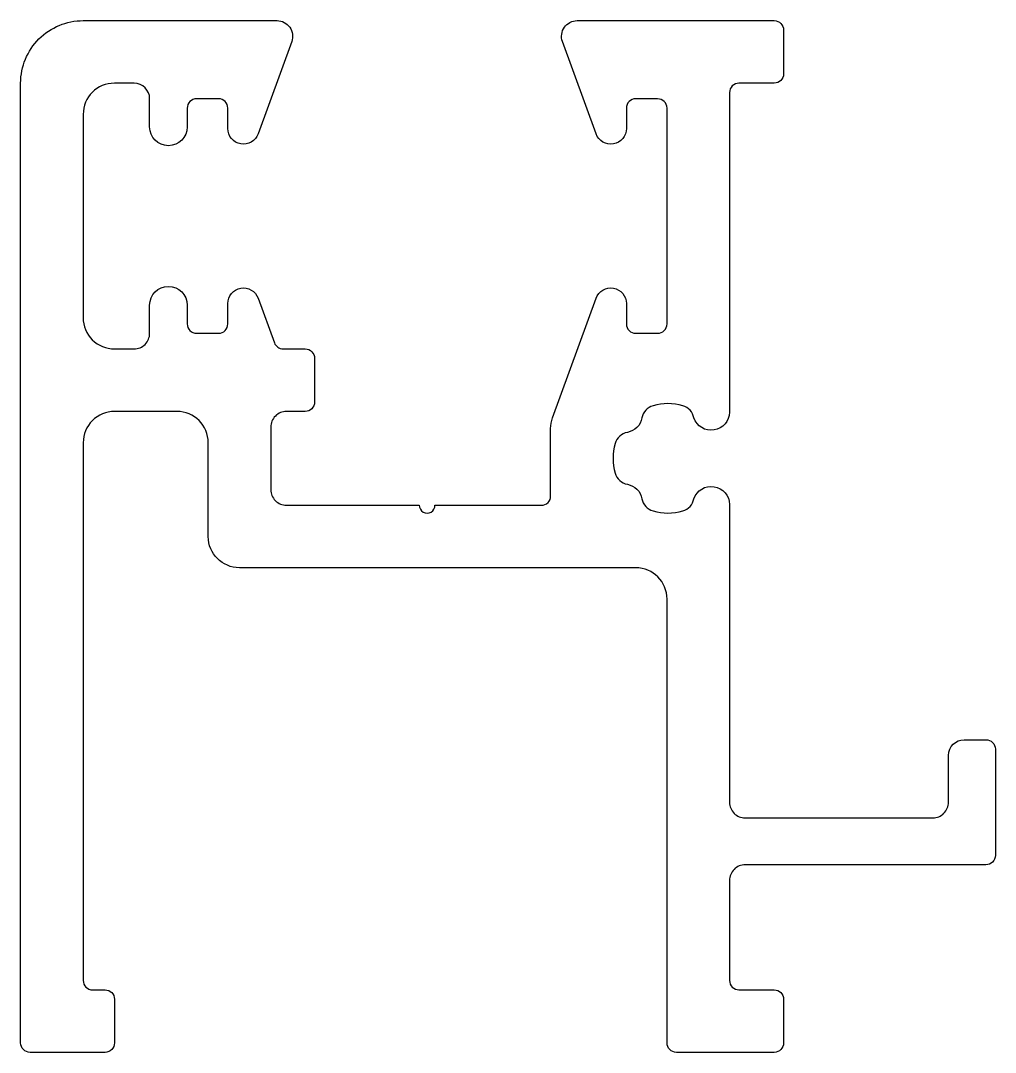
# Model space of a CAD drawing. Extents: x 495.7 to 526.9, y 287.6 to 320.6.
import ezdxf

# ---------------------------------------------------------------- set-up
doc = ezdxf.new("R2010")
doc.units = 0
doc.layers.get('0').update_dxf_attribs({"linetype": 'CONTINUOUS'})

msp = doc.modelspace()

# ---------------------------------------------------------------- linework, layer by layer
at = {"color": 7, "linetype": 'CONTINUOUS'}
msp.add_lwpolyline([(525.418, 297.069, -0.414112), (525.918, 297.569), (526.618, 297.569, -0.415312), (526.918, 297.269), (526.918, 293.869, -0.413333), (526.618, 293.569), (518.918, 293.569, 0.415665), (518.418, 293.069), (518.418, 289.869, 0.414573), (518.718, 289.569), (519.845, 289.569, -0.412352), (520.145, 289.269), (520.145, 287.869, -0.41363), (519.845, 287.569), (516.718, 287.569, -0.414352), (516.418, 287.869), (516.418, 302.069, 0.413813), (515.418, 303.069), (502.745, 303.069, -0.414074), (501.745, 304.069), (501.745, 307.069, 0.412875), (500.745, 308.069), (498.745, 308.069, 0.414226), (497.745, 307.069), (497.745, 289.869, 0.418623), (498.045, 289.569), (498.445, 289.569, -0.411786), (498.745, 289.269), (498.745, 287.869, -0.414206), (498.445, 287.569), (496.045, 287.569, -0.413967), (495.745, 287.869), (495.745, 318.569, -0.414283), (497.745, 320.569), (503.945, 320.569, -0.52029), (504.414, 319.898), (503.341, 316.948, -0.839134), (502.371, 317.119), (502.371, 317.769, 0.413466), (502.071, 318.069), (501.371, 318.069, 0.415244), (501.071, 317.769), (501.071, 317.169, -0.99991), (499.871, 317.169), (499.871, 318.069, 0.414186), (499.371, 318.569), (498.745, 318.569, 0.414205), (497.745, 317.569), (497.745, 311.069, 0.415491), (498.745, 310.069), (499.371, 310.069, 0.415299), (499.871, 310.569), (499.871, 311.469, -1), (501.071, 311.469), (501.071, 310.869, 0.414216), (501.371, 310.569), (502.071, 310.569, 0.414019), (502.371, 310.869), (502.371, 311.519, -0.839087), (503.341, 311.69), (503.859, 310.267, 0.316396), (504.141, 310.069), (504.845, 310.069, -0.414106), (505.145, 309.769), (505.145, 308.369, -0.413273), (504.845, 308.069), (504.245, 308.069, 0.415577), (503.745, 307.569), (503.745, 305.569, 0.414782), (504.245, 305.069), (508.495, 305.069, 1.0031), (508.995, 305.069), (512.395, 305.069, 0.442293), (512.695, 305.369), (512.695, 307.52, -0.092736), (512.755, 307.862), (514.148, 311.69, -0.84109), (515.118, 311.519), (515.118, 310.869, 0.41479), (515.418, 310.569), (516.118, 310.569, 0.414463), (516.418, 310.869), (516.418, 317.769, 0.4129), (516.118, 318.069), (515.418, 318.069, 0.419966), (515.118, 317.769), (515.118, 317.119, -0.838925), (514.148, 316.948), (513.075, 319.898, -0.520483), (513.545, 320.569), (519.845, 320.569, -0.411216), (520.145, 320.269), (520.145, 318.869, -0.411795), (519.845, 318.569), (518.718, 318.569, 0.415203), (518.418, 318.269), (518.418, 308.046, -0.837424), (517.275, 307.863, 0.286111), (516.919, 308.254, 0.138152), (515.97, 308.254, 0.286316), (515.614, 307.863, -0.311492), (515.151, 307.4, 0.286413), (514.76, 307.044, 0.138172), (514.76, 306.095, 0.288683), (515.151, 305.739, -0.311339), (515.614, 305.276, 0.286808), (515.97, 304.885, 0.138007), (516.919, 304.885, 0.285549), (517.275, 305.276, -0.837609), (518.418, 305.093), (518.418, 295.569, 0.421292), (518.918, 295.069), (524.918, 295.069, 0.414792), (525.418, 295.569)], format="xyb", close=True, dxfattribs=at)

doc.saveas('drawing.dxf')
